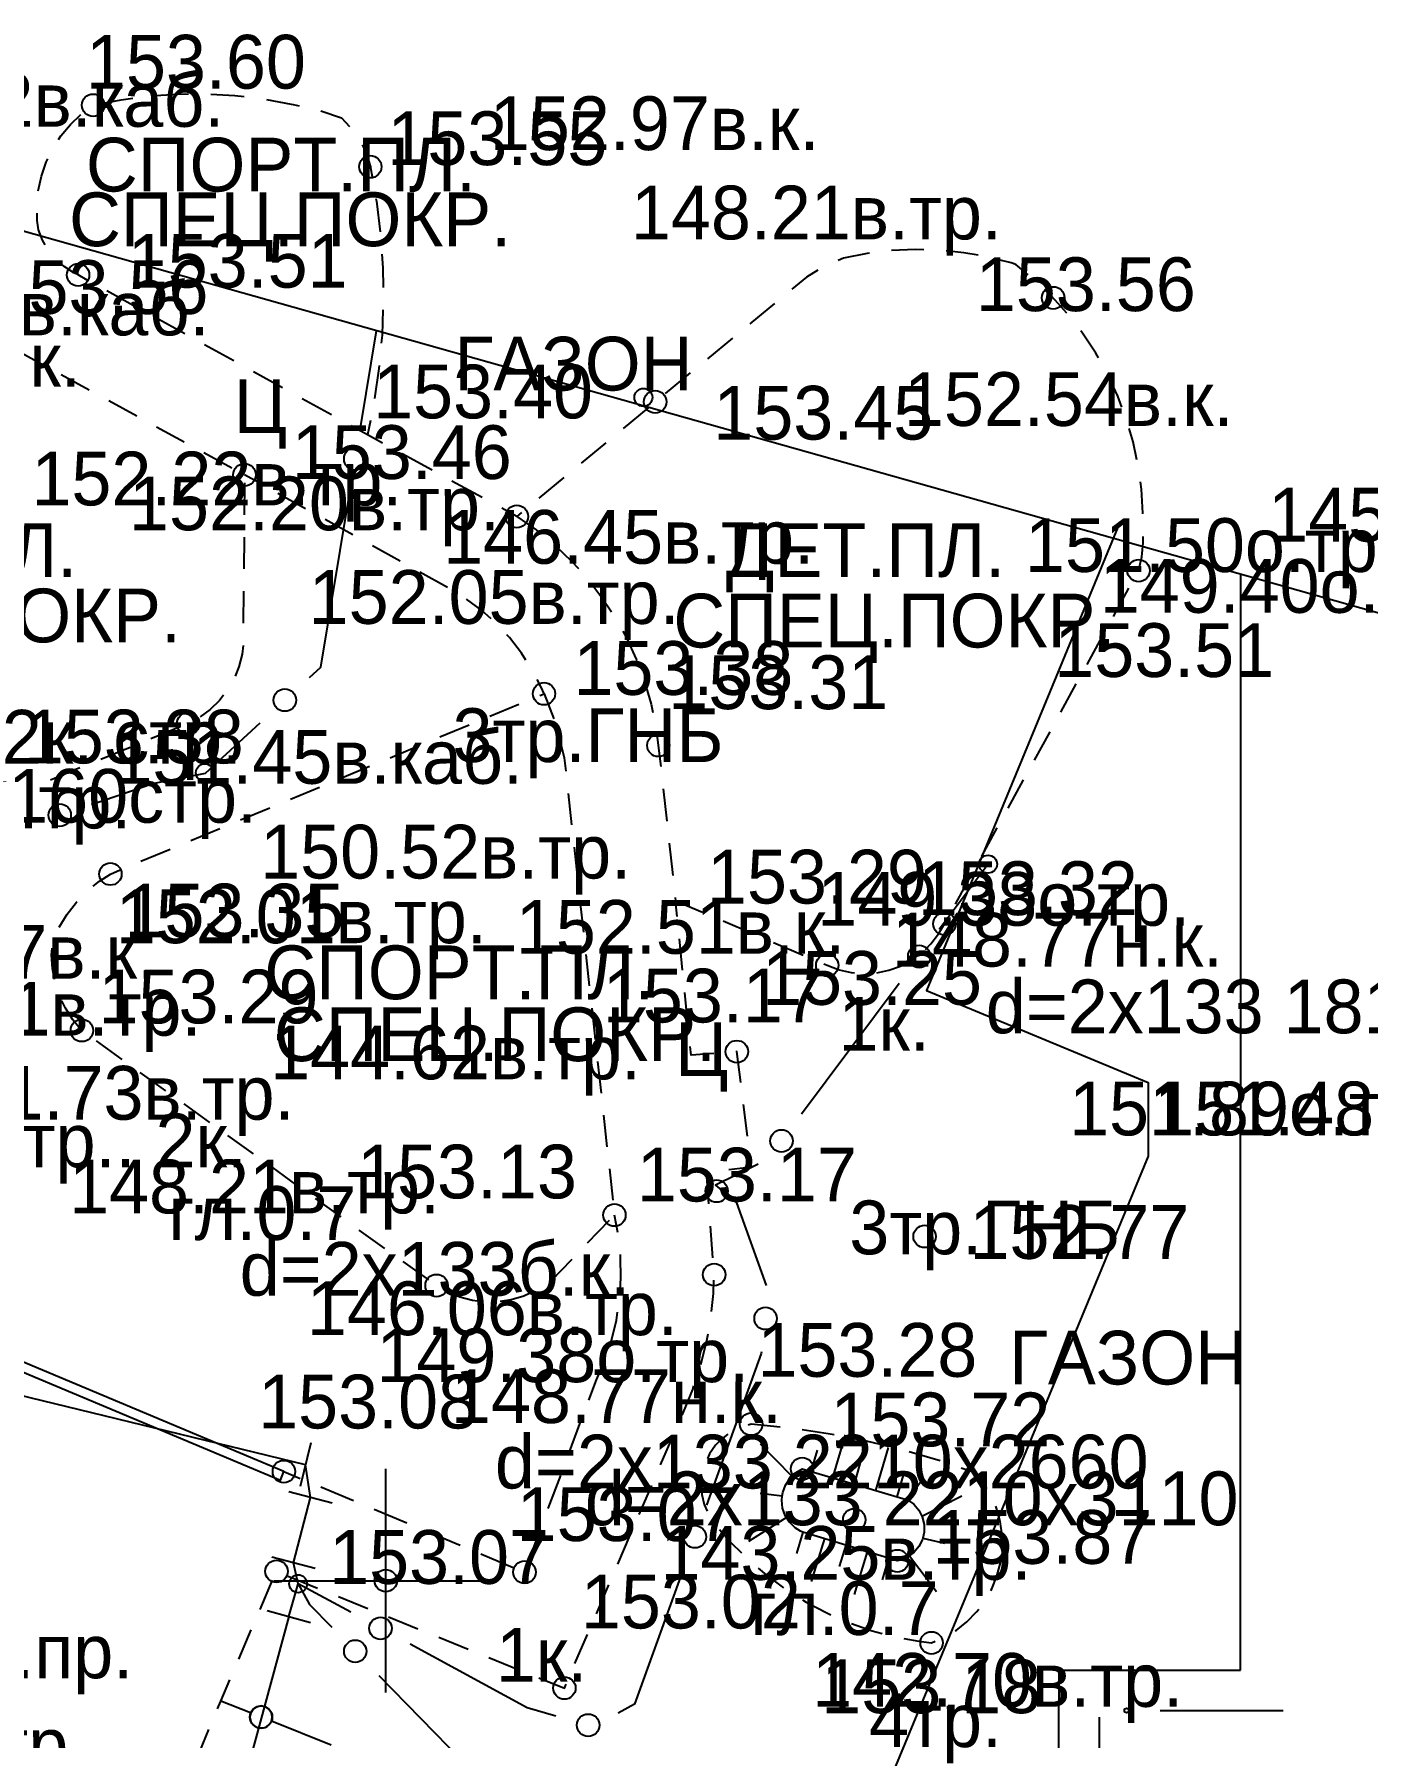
# Model space of a CAD drawing. Header units: metres. Extents: x -2743 to 126, y 13385 to 13916.
# Drawn here: x -1807.85 to -1778.08, y 13646.49 to 13684.53 of the extents above; entities that cross this region are included whole.
import ezdxf

# ---------------------------------------------------------------- set-up
doc = ezdxf.new("R2010")
doc.units = ezdxf.units.M
for name, color, linetype in [('0_геоподоснова', 7, 'Continuous'), ('output[1-12]_3_ДЖКХ-24_03233pp$0$Кабель электрический проектный', 7, 'Continuous'), ('output[1-12]_3_ДЖКХ-24_03233up$0$Кабели', 7, 'Continuous'), ('output[1-12]_3_ДЖКХ-24_03233up$0$Кабель электрический', 7, 'Continuous'), ('output[1-12]_3_ДЖКХ-24_03233up$0$Теплосеть', 7, 'Continuous'), ('output[1-12]_brd$0$Координатные кресты', 7, 'Continuous'), ('output[19-22]_3_ДЖКХ-25_01840tp$0$Береговая линия', 7, 'Continuous'), ('output[19-22]_3_ДЖКХ-25_01840tp$0$Горизонтали', 7, 'Continuous'), ('output[19-22]_3_ДЖКХ-25_01840tp$0$Граница площадки', 7, 'Continuous'), ('output[19-22]_3_ДЖКХ-25_01840tp$0$Граница улицы', 7, 'Continuous'), ('output[19-22]_3_ДЖКХ-25_01840tp$0$Леса и газоны', 7, 'Continuous'), ('output[19-22]_3_ДЖКХ-25_01840tp$0$Ограды', 7, 'Continuous'), ('output[19-22]_3_ДЖКХ-25_01840tp$0$Откосы', 7, 'Continuous'), ('output[19-22]_3_ДЖКХ-25_01840tp$0$Фонари', 7, 'Continuous'), ('output[19-22]_3_ДЖКХ-25_01840up$0$Кабели', 7, 'Continuous'), ('output[19-22]_3_ДЖКХ-25_01840up$0$Подземные коммуникации', 7, 'Continuous'), ('output[19-22]_3_ДЖКХ-25_01840up$0$Теплосеть', 7, 'Continuous'), ('output[19-22]_brd$0$Граница заказа', 7, 'Continuous')]:
    doc.layers.add(name, color=color, linetype=linetype)

msp = doc.modelspace()

# ---------------------------------------------------------------- linework, layer by layer
at = {"layer": '0_геоподоснова'}
for points in [[(-1800, 13647.5), (-1800, 13652.5)], [(-1802.5, 13650), (-1797.5, 13650)]]:
    msp.add_lwpolyline(points, dxfattribs=at)
at = {"layer": 'output[1-12]_brd$0$Координатные кресты'}
msp.add_circle((-1800, 13650), 0.25, dxfattribs=at)
at = {"layer": 'output[19-22]_3_ДЖКХ-25_01840tp$0$Береговая линия'}
msp.add_lwpolyline([(-1826.554, 13662.59), (-1828.426, 13663.309), (-1846.451, 13670.797), (-1846.526, 13670.606), (-1828.501, 13663.118), (-1826.629, 13662.399), (-1814.104, 13657.178), (-1802.348, 13652.246), (-1802.273, 13652.437), (-1814.029, 13657.369), (-1826.554, 13662.59)], dxfattribs=at)
at = {"layer": 'output[19-22]_3_ДЖКХ-25_01840tp$0$Горизонтали'}
for centre in [(-1806.53, 13682.946), (-1800.343, 13681.573), (-1806.866, 13679.156), (-1785.103, 13678.644), (-1793.986, 13676.323), (-1803.152, 13674.693), (-1797.073, 13673.762), (-1783.196, 13672.553), (-1796.467, 13669.805), (-1804.411, 13669.137), (-1793.916, 13668.651), (-1806.145, 13665.779), (-1787.529, 13664.666), (-1790.146, 13663.741), (-1806.781, 13662.286), (-1792.164, 13661.813), (-1794.895, 13658.164), (-1787.972, 13657.686), (-1792.669, 13656.833), (-1798.865, 13656.59), (-1791.843, 13653.495), (-1802.273, 13652.437), (-1790.707, 13652.497), (-1788.582, 13650.441), (-1802.438, 13650.208), (-1796.902, 13650.19), (-1787.817, 13648.61), (-1796.013, 13647.602)]:
    msp.add_circle(centre, 0.25, dxfattribs=at)
at = {"layer": 'output[19-22]_3_ДЖКХ-25_01840tp$0$Граница площадки'}
for points in [[(-1806.377, 13682.976), (-1805.906, 13683.069), (-1805.643, 13683.104)], [(-1805.147, 13683.161), (-1804.64, 13683.196), (-1804.403, 13683.197)], [(-1803.903, 13683.194), (-1803.368, 13683.163), (-1803.16, 13683.138)], [(-1802.664, 13683.074), (-1802.11, 13682.971), (-1802.068, 13682.962), (-1801.932, 13682.932)], [(-1807.3, 13682.184), (-1807.252, 13682.259), (-1807.039, 13682.517), (-1806.805, 13682.739)], [(-1801.446, 13682.818), (-1800.988, 13682.662), (-1800.806, 13682.474)], [(-1800.528, 13682.06), (-1800.476, 13681.963), (-1800.374, 13681.69), (-1800.343, 13681.573), (-1800.337, 13681.545), (-1800.304, 13681.354)], [(-1807.756, 13681.037), (-1807.686, 13681.363), (-1807.577, 13681.678), (-1807.543, 13681.749)], [(-1800.217, 13680.861), (-1800.207, 13680.806), (-1800.123, 13680.122)], [(-1807.751, 13680.167), (-1807.777, 13680.37), (-1807.781, 13680.538)], [(-1807.599, 13679.828), (-1807.658, 13679.93), (-1807.751, 13680.167)], [(-1800.086, 13679.623), (-1800.065, 13679.312), (-1800.059, 13678.879)], [(-1789.204, 13679.643), (-1789.253, 13679.637), (-1789.783, 13679.534), (-1789.903, 13679.479)], [(-1787.987, 13679.719), (-1788.176, 13679.725), (-1788.708, 13679.701)], [(-1786.774, 13679.595), (-1787.099, 13679.653), (-1787.488, 13679.694)], [(-1785.939, 13679.391), (-1786.044, 13679.423), (-1786.287, 13679.486)], [(-1806.661, 13679.043), (-1806.866, 13679.156), (-1806.964, 13679.205), (-1807.179, 13679.343), (-1807.288, 13679.44)], [(-1790.354, 13679.264), (-1790.611, 13679.107), (-1790.935, 13678.84)], [(-1785.661, 13679.162), (-1785.939, 13679.391)], [(-1805.571, 13678.44), (-1806.223, 13678.801)], [(-1784.797, 13678.301), (-1785.136, 13678.678), (-1785.291, 13678.826)], [(-1800.061, 13678.379), (-1800.083, 13677.812), (-1800.099, 13677.634)], [(-1791.321, 13678.521), (-1791.877, 13678.063)], [(-1804.481, 13677.838), (-1805.133, 13678.198)], [(-1803.391, 13677.235), (-1804.043, 13677.596)], [(-1792.263, 13677.744), (-1792.819, 13677.286)], [(-1784.094, 13677.304), (-1784.151, 13677.406), (-1784.447, 13677.854), (-1784.489, 13677.907)], [(-1808.305, 13677.511), (-1807.682, 13677.17)], [(-1807.243, 13676.93), (-1806.619, 13676.589)], [(-1802.301, 13676.632), (-1802.953, 13676.993)], [(-1800.145, 13677.137), (-1800.152, 13677.065), (-1800.249, 13676.398)], [(-1793.205, 13676.967), (-1793.761, 13676.508)], [(-1783.569, 13676.204), (-1783.662, 13676.45), (-1783.855, 13676.865)], [(-1806.181, 13676.349), (-1805.557, 13676.008)], [(-1801.211, 13676.03), (-1801.863, 13676.391)], [(-1794.146, 13676.19), (-1794.702, 13675.729)], [(-1805.119, 13675.768), (-1804.495, 13675.427)], [(-1800.343, 13675.908), (-1800.408, 13675.586), (-1800.773, 13675.788)], [(-1783.234, 13675.031), (-1783.321, 13675.432), (-1783.409, 13675.731)], [(-1795.086, 13675.41), (-1795.641, 13674.95)], [(-1804.056, 13675.188), (-1803.433, 13674.846)], [(-1796.026, 13674.63), (-1796.581, 13674.17)], [(-1803.153, 13674.513), (-1803.159, 13673.802)], [(-1783.1, 13673.819), (-1783.1, 13673.838), (-1783.134, 13674.374), (-1783.156, 13674.538)], [(-1796.966, 13673.851), (-1797.073, 13673.762), (-1796.64, 13673.461), (-1796.598, 13673.426)], [(-1803.163, 13673.302), (-1803.169, 13672.591)], [(-1796.212, 13673.108), (-1795.85, 13672.764), (-1795.701, 13672.6)], [(-1783.183, 13672.607), (-1783.124, 13672.863), (-1783.091, 13673.177), (-1783.095, 13673.319)], [(-1803.173, 13672.092), (-1803.179, 13671.381)], [(-1795.377, 13672.219), (-1795.174, 13671.956), (-1794.96, 13671.632)], [(-1783.758, 13671.531), (-1783.411, 13672.163)], [(-1794.708, 13671.2), (-1794.628, 13671.055), (-1794.407, 13670.576), (-1794.398, 13670.55)], [(-1803.185, 13670.881), (-1803.207, 13670.69), (-1803.278, 13670.407), (-1803.363, 13670.197)], [(-1784.346, 13670.461), (-1783.999, 13671.093)], [(-1794.224, 13670.081), (-1794.078, 13669.575), (-1794.039, 13669.384)], [(-1784.934, 13669.391), (-1784.587, 13670.023)], [(-1803.621, 13669.771), (-1803.712, 13669.654), (-1803.921, 13669.45), (-1804.138, 13669.289)], [(-1796.564, 13669.765), (-1796.467, 13669.805), (-1796.25, 13669.246)], [(-1797.676, 13669.302), (-1797.026, 13669.573)], [(-1804.585, 13669.066), (-1805.242, 13668.796)], [(-1798.789, 13668.839), (-1798.138, 13669.11)], [(-1793.949, 13668.893), (-1793.916, 13668.651), (-1793.863, 13668.177)], [(-1785.522, 13668.32), (-1785.174, 13668.952)], [(-1805.705, 13668.606), (-1806.362, 13668.337)], [(-1799.901, 13668.376), (-1799.251, 13668.647)], [(-1796.113, 13668.766), (-1796.014, 13668.374), (-1795.981, 13668.075)], [(-1806.825, 13668.147), (-1807.483, 13667.877)], [(-1801.014, 13667.914), (-1800.363, 13668.184)], [(-1802.126, 13667.451), (-1801.475, 13667.722)], [(-1786.11, 13667.25), (-1785.762, 13667.882)], [(-1795.927, 13667.578), (-1795.85, 13666.877)], [(-1793.808, 13667.68), (-1793.728, 13666.963)], [(-1803.239, 13666.988), (-1802.588, 13667.259)], [(-1804.351, 13666.525), (-1803.7, 13666.796)], [(-1786.698, 13666.18), (-1786.35, 13666.812)], [(-1805.463, 13666.063), (-1804.813, 13666.333)], [(-1795.795, 13666.38), (-1795.719, 13665.68)], [(-1793.673, 13666.466), (-1793.593, 13665.749)], [(-1806.526, 13665.51), (-1806.388, 13665.621), (-1806.145, 13665.779), (-1805.925, 13665.87)], [(-1787.285, 13665.109), (-1786.938, 13665.741)], [(-1807.289, 13664.589), (-1807.113, 13664.88), (-1806.901, 13665.154), (-1806.888, 13665.167)], [(-1795.664, 13665.183), (-1795.587, 13664.482)], [(-1793.538, 13665.252), (-1793.53, 13665.184), (-1792.93, 13664.928)], [(-1792.47, 13664.732), (-1791.807, 13664.449)], [(-1787.955, 13664.096), (-1787.831, 13664.217), (-1787.659, 13664.44), (-1787.529, 13664.666), (-1787.526, 13664.671)], [(-1807.392, 13663.422), (-1807.438, 13663.667), (-1807.456, 13663.977), (-1807.447, 13664.121)], [(-1795.533, 13663.985), (-1795.456, 13663.284)], [(-1791.347, 13664.253), (-1790.683, 13663.97)], [(-1790.224, 13663.774), (-1790.146, 13663.741), (-1789.883, 13663.64), (-1789.609, 13663.578), (-1789.535, 13663.572)], [(-1789.036, 13663.574), (-1788.773, 13663.629), (-1788.508, 13663.724), (-1788.357, 13663.804)], [(-1806.846, 13662.363), (-1806.982, 13662.524), (-1807.15, 13662.785), (-1807.229, 13662.951)], [(-1795.402, 13662.787), (-1795.325, 13662.087)], [(-1805.885, 13661.641), (-1806.457, 13662.053)], [(-1804.907, 13660.937), (-1805.479, 13661.349)], [(-1795.27, 13661.59), (-1795.194, 13660.889)], [(-1803.929, 13660.234), (-1804.501, 13660.645)], [(-1795.139, 13660.392), (-1795.062, 13659.691)], [(-1802.951, 13659.53), (-1803.523, 13659.942)], [(-1801.973, 13658.826), (-1802.545, 13659.238)], [(-1795.008, 13659.194), (-1794.931, 13658.494)], [(-1800.995, 13658.122), (-1801.567, 13658.534)], [(-1800.017, 13657.419), (-1800.589, 13657.83)], [(-1795.012, 13658.043), (-1795.501, 13657.535)], [(-1799.039, 13656.715), (-1799.611, 13657.127)], [(-1795.848, 13657.175), (-1796.092, 13656.921)], [(-1796.092, 13656.921), (-1796.19, 13656.819), (-1796.351, 13656.682)], [(-1797.948, 13656.241), (-1798.066, 13656.256), (-1798.347, 13656.33), (-1798.615, 13656.442), (-1798.619, 13656.445)], [(-1796.774, 13656.421), (-1796.921, 13656.354), (-1797.199, 13656.27), (-1797.449, 13656.231)]]:
    msp.add_lwpolyline(points, dxfattribs=at)
at = {"layer": 'output[19-22]_3_ДЖКХ-25_01840tp$0$Граница улицы'}
for points in [[(-1800.072, 13675.402), (-1800.408, 13675.586)], [(-1798.96, 13674.794), (-1799.633, 13675.162)], [(-1802.843, 13674.522), (-1803.152, 13674.693)], [(-1797.848, 13674.186), (-1798.521, 13674.554)], [(-1801.787, 13673.936), (-1802.406, 13674.279)], [(-1797.073, 13673.762), (-1797.409, 13673.946)], [(-1800.732, 13673.351), (-1801.35, 13673.694)], [(-1799.676, 13672.766), (-1800.294, 13673.109)], [(-1798.621, 13672.18), (-1799.239, 13672.523)], [(-1797.644, 13671.477), (-1797.864, 13671.673), (-1798.195, 13671.919)], [(-1796.87, 13670.556), (-1796.968, 13670.711), (-1797.237, 13671.058), (-1797.294, 13671.12)], [(-1796.467, 13669.805), (-1796.531, 13669.95), (-1796.62, 13670.123)], [(-1793.495, 13664.832), (-1793.53, 13665.184)], [(-1793.375, 13663.63), (-1793.445, 13664.334)], [(-1793.255, 13662.428), (-1793.326, 13663.133)], [(-1792.679, 13661.773), (-1793.186, 13661.733), (-1793.206, 13661.931)], [(-1792.077, 13661.127), (-1792.164, 13661.813), (-1792.18, 13661.812)], [(-1791.924, 13659.929), (-1792.013, 13660.631)], [(-1792.344, 13659.179), (-1791.836, 13659.239), (-1791.861, 13659.433)], [(-1792.788, 13658.415), (-1792.841, 13659.121), (-1792.841, 13659.121)], [(-1794.821, 13657.776), (-1794.895, 13658.164)], [(-1792.697, 13657.211), (-1792.75, 13657.917)], [(-1794.766, 13656.492), (-1794.749, 13656.755), (-1794.757, 13657.225), (-1794.763, 13657.28)], [(-1792.727, 13656.007), (-1792.685, 13656.412), (-1792.674, 13656.712)], [(-1795.007, 13655.229), (-1794.962, 13655.363), (-1794.852, 13655.82), (-1794.825, 13655.996)], [(-1792.965, 13654.824), (-1792.838, 13655.325), (-1792.804, 13655.513)], [(-1795.469, 13654.027), (-1795.298, 13654.485), (-1795.179, 13654.76)], [(-1793.387, 13653.694), (-1793.357, 13653.765), (-1793.146, 13654.272), (-1793.12, 13654.349)], [(-1795.92, 13652.819), (-1795.644, 13653.558)], [(-1793.865, 13652.585), (-1793.585, 13653.235)], [(-1802.273, 13652.437), (-1801.909, 13652.285)], [(-1801.448, 13652.092), (-1800.72, 13651.787)], [(-1796.371, 13651.612), (-1796.095, 13652.351)], [(-1794.343, 13651.476), (-1794.063, 13652.126)], [(-1800.259, 13651.594), (-1799.531, 13651.29)], [(-1799.069, 13651.097), (-1798.342, 13650.792)], [(-1796.822, 13650.404), (-1796.546, 13651.143)], [(-1794.821, 13650.367), (-1794.541, 13651.017)], [(-1797.88, 13650.599), (-1797.152, 13650.295)], [(-1802.803, 13649.358), (-1802.524, 13650.009)], [(-1802.176, 13650.102), (-1801.52, 13649.836)], [(-1795.299, 13649.258), (-1795.019, 13649.908)], [(-1801.057, 13649.648), (-1800.401, 13649.382)], [(-1799.938, 13649.194), (-1799.282, 13648.928)], [(-1803.279, 13648.249), (-1803, 13648.899)], [(-1798.818, 13648.74), (-1798.163, 13648.474)], [(-1795.777, 13648.149), (-1795.497, 13648.799)], [(-1797.699, 13648.286), (-1797.044, 13648.02)], [(-1803.754, 13647.138), (-1803.681, 13647.313), (-1803.477, 13647.789)], [(-1796.58, 13647.832), (-1796.013, 13647.602), (-1795.975, 13647.69)], [(-1804.216, 13646.022), (-1803.945, 13646.676)]]:
    msp.add_lwpolyline(points, dxfattribs=at)
at = {"layer": 'output[19-22]_3_ДЖКХ-25_01840tp$0$Леса и газоны'}
msp.add_circle((-1789.544, 13651.357), 0.25, dxfattribs=at)
at = {"layer": 'output[19-22]_3_ДЖКХ-25_01840tp$0$Ограды'}
for points in [[(-1803.015, 13647.047), (-1803.681, 13647.313)], [(-1801.218, 13646.33), (-1802.551, 13646.862)]]:
    msp.add_lwpolyline(points, dxfattribs=at)
msp.add_lwpolyline([(-1802.533, 13646.954), (-1802.553, 13647.052), (-1802.606, 13647.131), (-1802.686, 13647.185), (-1802.783, 13647.204), (-1802.88, 13647.185), (-1802.96, 13647.131), (-1803.013, 13647.052), (-1803.033, 13646.954), (-1803.013, 13646.857), (-1802.96, 13646.778), (-1802.88, 13646.724), (-1802.783, 13646.704), (-1802.686, 13646.724), (-1802.606, 13646.778), (-1802.553, 13646.857), (-1802.533, 13646.954)], close=True, dxfattribs=at)
msp.add_circle((-1802.783, 13646.954), 0.25, dxfattribs=at)
msp.add_circle((-1802.783, 13646.954), 0.25, dxfattribs=at)
at = {"layer": 'output[19-22]_3_ДЖКХ-25_01840tp$0$Откосы'}
for points in [[(-1792.363, 13653.271), (-1792.472, 13653.193), (-1792.638, 13653.026), (-1792.773, 13652.834), (-1792.822, 13652.731)], [(-1791.198, 13653.43), (-1791.843, 13653.495), (-1791.911, 13653.476)], [(-1789.993, 13653.256), (-1790.123, 13653.282), (-1790.702, 13653.367)], [(-1790.021, 13652.296), (-1789.74, 13653.256)], [(-1790.936, 13652.33), (-1791.633, 13653.047)], [(-1790.501, 13652.437), (-1790.361, 13652.917)], [(-1788.802, 13653.001), (-1789.272, 13653.116), (-1789.502, 13653.161)], [(-1789.062, 13652.015), (-1788.781, 13652.975)], [(-1787.628, 13652.676), (-1788.318, 13652.878)], [(-1791.149, 13651.889), (-1791.139, 13651.97), (-1791.079, 13652.136), (-1790.984, 13652.284), (-1790.858, 13652.406), (-1790.707, 13652.497), (-1790.501, 13652.437)], [(-1789.541, 13652.156), (-1789.401, 13652.636)], [(-1786.815, 13652.399), (-1787.155, 13652.515)], [(-1792.952, 13652.253), (-1792.961, 13652.162), (-1792.945, 13651.927), (-1792.89, 13651.699), (-1792.828, 13651.555)], [(-1790.501, 13652.437), (-1789.541, 13652.156)], [(-1789.541, 13652.156), (-1788.582, 13651.875)], [(-1788.582, 13651.875), (-1788.441, 13652.355)], [(-1788.354, 13651.808), (-1788.059, 13652.212)], [(-1786.605, 13652.108), (-1786.639, 13652.168), (-1786.815, 13652.399)], [(-1791.149, 13651.889), (-1791.645, 13651.948)], [(-1790.687, 13651.086), (-1790.739, 13651.102), (-1790.864, 13651.182), (-1790.989, 13651.306), (-1791.083, 13651.455), (-1791.141, 13651.621), (-1791.16, 13651.796), (-1791.149, 13651.889)], [(-1788.582, 13651.875), (-1788.354, 13651.808)], [(-1788.354, 13651.808), (-1788.216, 13651.707), (-1788.104, 13651.577), (-1788.026, 13651.424), (-1787.985, 13651.257), (-1787.984, 13651.086), (-1788.016, 13650.947)], [(-1788.032, 13651.437), (-1787.143, 13651.893)], [(-1791.054, 13651.409), (-1791.9, 13650.875)], [(-1786.245, 13650.959), (-1786.245, 13651.013), (-1786.286, 13651.319), (-1786.367, 13651.616), (-1786.385, 13651.66)], [(-1792.547, 13651.144), (-1792.289, 13650.846), (-1792.059, 13650.618)], [(-1790.687, 13651.086), (-1790.834, 13650.608)], [(-1789.731, 13650.793), (-1790.687, 13651.086)], [(-1790.209, 13650.94), (-1790.502, 13649.984)], [(-1789.731, 13650.793), (-1789.878, 13650.315)], [(-1788.775, 13650.5), (-1789.731, 13650.793)], [(-1789.253, 13650.647), (-1789.546, 13649.691)], [(-1788.016, 13650.947), (-1788.022, 13650.919), (-1788.098, 13650.765), (-1788.207, 13650.633), (-1788.344, 13650.53), (-1788.501, 13650.461), (-1788.582, 13650.441), (-1788.775, 13650.5)], [(-1788.016, 13650.947), (-1787.528, 13650.835)], [(-1791.69, 13650.281), (-1791.503, 13650.121), (-1791.123, 13649.842)], [(-1788.775, 13650.5), (-1788.922, 13650.022)], [(-1788.31, 13650.556), (-1787.707, 13649.758)], [(-1786.495, 13649.781), (-1786.475, 13649.816), (-1786.36, 13650.101), (-1786.282, 13650.4), (-1786.274, 13650.461)], [(-1790.701, 13649.573), (-1790.617, 13649.52), (-1790.142, 13649.271), (-1790.066, 13649.238)], [(-1787.291, 13648.877), (-1787.269, 13648.89), (-1787.027, 13649.081), (-1786.812, 13649.301), (-1786.766, 13649.362)], [(-1789.606, 13649.042), (-1789.145, 13648.882), (-1788.923, 13648.823)], [(-1788.436, 13648.709), (-1788.101, 13648.646), (-1787.817, 13648.61), (-1787.734, 13648.646)]]:
    msp.add_lwpolyline(points, dxfattribs=at)
at = {"layer": 'output[19-22]_3_ДЖКХ-25_01840tp$0$Фонари'}
for centre, radius in [((-1794.249, 13676.421), 0.2), ((-1804.038, 13668.04), 0.2), ((-1786.556, 13665.998), 0.2), ((-1792.614, 13658.7), 0.25), ((-1801.955, 13649.932), 0.2)]:
    msp.add_circle(centre, radius, dxfattribs=at)
at = {"layer": 'output[19-22]_3_ДЖКХ-25_01840up$0$Кабели'}
for points in [[(-1800.559, 13675.789), (-1800.208, 13677.911)], [(-1801.699, 13670.17), (-1801.45, 13670.4), (-1800.803, 13674.309)], [(-1806.565, 13667.335), (-1805.2, 13667.8), (-1804.02, 13668.03), (-1802.802, 13669.153)], [(-1786.556, 13665.998), (-1787.645, 13664.539)], [(-1788.542, 13663.337), (-1790.719, 13660.42)], [(-1791.684, 13659.3), (-1792.64, 13658.83), (-1792.17, 13658.44), (-1791.508, 13656.591)], [(-1801.79, 13652.59), (-1820.84, 13657.22)], [(-1791.615, 13655.111), (-1791.62, 13655.07), (-1792.843, 13651.685)], [(-1801.672, 13653.076), (-1801.908, 13652.104)], [(-1801.68, 13651.86), (-1801.79, 13652.59)], [(-1801.196, 13651.734), (-1802.164, 13651.986)], [(-1802.06, 13650.4), (-1801.68, 13651.86)], [(-1801.576, 13650.274), (-1802.544, 13650.526)], [(-1800.777, 13649.293), (-1801.955, 13649.932), (-1802.06, 13650.4)], [(-1793.353, 13650.275), (-1794.45, 13647.24), (-1794.813, 13647.043)], [(-1802.16, 13649.2), (-1801.955, 13649.932), (-1801.7, 13649.47), (-1801.204, 13648.96)], [(-1802.16, 13649.2), (-1804.224, 13641.604)], [(-1802.643, 13649.331), (-1801.677, 13649.069)], [(-1796.203, 13646.978), (-1796.84, 13647.16), (-1799.458, 13648.579)], [(-1800.157, 13647.886), (-1797.367, 13645.021)]]:
    msp.add_lwpolyline(points, dxfattribs=at)
for centre in [(-1800.681, 13675.049), (-1802.251, 13669.662), (-1807.275, 13667.093), (-1788.093, 13663.938), (-1791.167, 13659.819), (-1791.522, 13655.855), (-1793.098, 13650.98), (-1800.117, 13648.936), (-1800.68, 13648.423), (-1795.482, 13646.772)]:
    msp.add_circle(centre, 0.25, dxfattribs=at)
at = {"layer": 'output[19-22]_3_ДЖКХ-25_01840up$0$Подземные коммуникации'}
msp.add_lwpolyline([(-1783.611, 13673.654), (-1787.931, 13663.177), (-1782.98, 13661.126), (-1782.98, 13659.477), (-1793.131, 13634.97)], dxfattribs=at)
at = {"layer": 'output[19-22]_3_ДЖКХ-25_01840up$0$Теплосеть'}
for points in [[(-1780.925, 13648.005), (-1780.917, 13672.471)], [(-1785.025, 13637.416), (-1784.97, 13648.005), (-1780.925, 13648.005)], [(-1784.099, 13641.464), (-1784.071, 13646.955)], [(-1782.715, 13647.1), (-1779.97, 13647.1)]]:
    msp.add_lwpolyline(points, dxfattribs=at)
msp.add_circle((-1783.465, 13647.1), 0.05, dxfattribs=at)
at = {"layer": 'output[19-22]_brd$0$Граница заказа'}
msp.add_lwpolyline([(-1625.053, 13628.523), (-1822.934, 13684.319)], dxfattribs=at)

# ---------------------------------------------------------------- texts
at = {"layer": 'output[1-12]_3_ДЖКХ-24_03233pp$0$Кабель электрический проектный'}
msp.add_text('6тр.пр.', height=1.2, dxfattribs=at).set_placement((-1810.808, 13647.821))
at = {"layer": 'output[1-12]_3_ДЖКХ-24_03233up$0$Кабели'}
for s, p in [('152.22в.тр.', (-1807.908, 13674.01)), ('152.20в.тр.', (-1805.73, 13673.455))]:
    msp.add_text(s, height=1.2, dxfattribs=at).set_placement(p)
at = {"layer": 'output[1-12]_3_ДЖКХ-24_03233up$0$Кабель электрический'}
for s, p in [('151.52в.каб.', (-1812.768, 13682.465)), ('148.21в.тр.', (-1794.527, 13679.95)), ('151.78в.каб.', (-1813.098, 13677.808)), ('145.10в.тр.', (-1780.304, 13673.203)), ('146.45в.тр.', (-1798.719, 13672.708)), ('152.05в.тр.', (-1801.72, 13671.365)), ('2к. стр.', (-1808.568, 13668.243)), ('3тр.ГНБ', (-1798.508, 13668.28)), ('151.45в.каб.', (-1806.101, 13667.794)), ('d=6х160стр.', (-1811.95, 13666.925)), ('152.19в.тр.', (-1813.956, 13666.797)), ('150.52в.тр.', (-1802.802, 13665.679)), ('152.01в.тр.', (-1806.024, 13664.234)), ('151.81в.тр.', (-1812.392, 13662.17)), ('144.62в.тр.', (-1802.582, 13661.195)), ('151.73в.тр.', (-1810.315, 13660.294)), ('стр.. 2к.', (-1808.905, 13659.229)), ('148.21в.тр.', (-1807.068, 13658.201)), ('гл.0.7', (-1804.854, 13657.609)), ('3тр.ГНБ', (-1789.653, 13657.288)), ('146.06в.тр.', (-1801.76, 13655.482)), ('143.25в.тр.', (-1793.868, 13650.019)), ('гл.0.7', (-1791.859, 13648.788)), ('142.70в.тр.', (-1790.482, 13647.183)), ('4тр.', (-1789.211, 13646.284))]:
    msp.add_text(s, height=1.2, dxfattribs=at).set_placement(p)
at = {"layer": 'output[1-12]_3_ДЖКХ-24_03233up$0$Теплосеть'}
for s, p in [('151.50о.тр.-151.09н.к.', (-1785.732, 13672.524)), ('149.40о.тр.-148.79н.к.', (-1784.065, 13671.612)), ('149.38о.тр.', (-1790.367, 13664.625)), ('148.77н.к.', (-1788.7, 13663.713)), ('d=2x133 1810x985', (-1786.608, 13662.223)), ('d=2x133б.к.', (-1803.259, 13656.363)), ('149.38о.тр.', (-1800.209, 13654.433)), ('148.77н.к.', (-1798.543, 13653.52)), ('d=2x133 2210x2660', (-1797.563, 13652.059)), ('d=2x133 2210x3110', (-1795.556, 13651.238))]:
    msp.add_text(s, height=1.2, dxfattribs=at).set_placement(p)
at = {"layer": 'output[19-22]_3_ДЖКХ-25_01840tp$0$Горизонтали'}
for s, p in [('153.60', (-1806.69, 13683.317)), ('153.55', (-1799.964, 13681.609)), ('153.51', (-1805.758, 13678.873)), ('153.56', (-1808.865, 13678.285)), ('153.56', (-1786.828, 13678.349)), ('153.40', (-1800.282, 13675.953)), ('153.45', (-1792.688, 13675.48)), ('153.46', (-1802.095, 13674.6)), ('153.51', (-1785.079, 13670.179)), ('153.38', (-1795.812, 13669.779)), ('153.31', (-1793.693, 13669.461)), ('153.38', (-1808.077, 13668.249)), ('153.29', (-1792.83, 13665.12)), ('153.32', (-1788.121, 13664.862)), ('153.35', (-1805.832, 13664.363)), ('153.25', (-1791.601, 13662.858)), ('153.29', (-1806.409, 13662.444)), ('153.17', (-1795.153, 13662.465)), ('153.13', (-1800.64, 13658.536)), ('153.17', (-1794.394, 13658.467)), ('152.77', (-1786.972, 13657.186)), ('153.28', (-1791.705, 13654.553)), ('153.08', (-1802.848, 13653.399)), ('153.72', (-1790.076, 13653)), ('153.07', (-1797.077, 13650.885)), ('153.87', (-1787.799, 13650.376)), ('153.07', (-1801.264, 13649.929)), ('153.02', (-1795.644, 13648.933)), ('153.18', (-1790.278, 13647.041))]:
    msp.add_text(s, height=1.2, dxfattribs=at).set_placement(p)
at = {"layer": 'output[19-22]_3_ДЖКХ-25_01840tp$0$Граница площадки'}
for s, p in [('СПОРТ.ПЛ.', (-1806.693, 13681.02)), ('СПЕЦ.ПОКР.', (-1807.068, 13679.798)), ('ДЕТ.ПЛ.', (-1813.121, 13672.413)), ('ДЕТ.ПЛ.', (-1792.412, 13672.413)), ('СПЕЦ.ПОКР.', (-1814.438, 13670.952)), ('СПЕЦ.ПОКР.', (-1793.582, 13670.838)), ('СПОРТ.ПЛ.', (-1802.713, 13662.984)), ('СПЕЦ.ПОКР.', (-1802.496, 13661.601))]:
    msp.add_text(s, height=1.2, dxfattribs=at).set_placement(p)
at = {"layer": 'output[19-22]_3_ДЖКХ-25_01840tp$0$Граница улицы'}
for p in [(-1803.389, 13675.628), (-1793.54, 13661.266)]:
    msp.add_text('Ц', height=1.2, dxfattribs=at).set_placement(p)
at = {"layer": 'output[19-22]_3_ДЖКХ-25_01840tp$0$Леса и газоны'}
for p in [(-1798.467, 13676.576), (-1786.09, 13654.381)]:
    msp.add_text('ГАЗОН', height=1.2, dxfattribs=at).set_placement(p)
at = {"layer": 'output[19-22]_3_ДЖКХ-25_01840up$0$Кабели'}
for s, p in [('152.97в.к.', (-1797.675, 13681.944)), ('152.82в.к.', (-1814.159, 13676.658)), ('152.54в.к.', (-1788.434, 13675.785)), ('152.51в.к.', (-1797.095, 13663.999)), ('152.87в.к.', (-1812.459, 13663.441)), ('1к.', (-1789.897, 13661.833)), ('1к.', (-1797.54, 13647.744)), ('1тр.', (-1809.604, 13645.739))]:
    msp.add_text(s, height=1.2, dxfattribs=at).set_placement(p)
at = {"layer": 'output[19-22]_3_ДЖКХ-25_01840up$0$Теплосеть'}
for s, p in [('151.89о.тр.', (-1784.749, 13659.943)), ('151.48н.к.', (-1782.849, 13659.943))]:
    msp.add_text(s, height=1.2, dxfattribs=at).set_placement(p)

doc.saveas('drawing.dxf')
